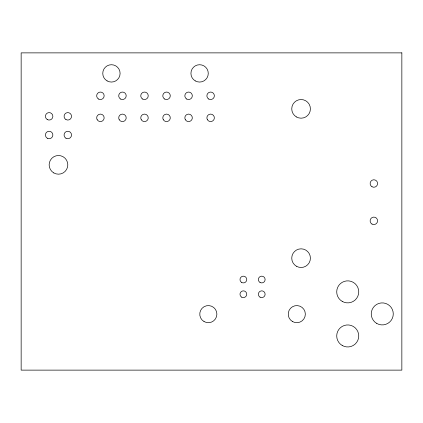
<?xml version="1.0" encoding="UTF-8"?>
<svg xmlns="http://www.w3.org/2000/svg" width="423" height="423" viewBox="0 0 423 423"><rect width="100%" height="100%" fill="white"/><g stroke="black" fill="none" stroke-linecap="round" stroke-linejoin="round"><path stroke-width="0.63" d="M401.85 52.875L21.15 52.875L21.15 370.125L401.85 370.125L401.85 52.875M342.223 345.485A11.014 11.014 0 0 0 358.746 335.947A11.014 11.014 0 0 0 342.223 326.408A11.014 11.014 0 0 0 342.223 345.485M296.412 116.944A9.332 9.332 0 0 0 310.408 108.859A9.332 9.332 0 0 0 296.412 100.78A9.332 9.332 0 0 0 296.412 116.944M53.806 172.928A9.332 9.332 0 0 0 67.807 164.843A9.332 9.332 0 0 0 53.806 156.764A9.332 9.332 0 0 0 53.806 172.928M296.412 266.236A9.332 9.332 0 0 0 310.408 258.157A9.332 9.332 0 0 0 296.412 250.072A9.332 9.332 0 0 0 296.412 266.236M195.262 80.899A8.671 8.671 0 0 0 208.269 73.391A8.671 8.671 0 0 0 195.262 65.882A8.671 8.671 0 0 0 195.262 80.899M107.098 80.899A8.671 8.671 0 0 0 120.1 73.391A8.671 8.671 0 0 0 107.098 65.882A8.671 8.671 0 0 0 107.098 80.899M371.991 186.739A3.733 3.733 0 0 0 377.591 183.508A3.733 3.733 0 0 0 371.991 180.277A3.733 3.733 0 0 0 371.991 186.739M371.991 224.063A3.733 3.733 0 0 0 377.591 220.832A3.733 3.733 0 0 0 371.991 217.596A3.733 3.733 0 0 0 371.991 224.063M65.94 138.221A3.733 3.733 0 0 0 71.535 134.985A3.733 3.733 0 0 0 65.94 131.754A3.733 3.733 0 0 0 65.94 138.221M65.94 119.556A3.733 3.733 0 0 0 71.535 116.325A3.733 3.733 0 0 0 65.94 113.094A3.733 3.733 0 0 0 65.94 119.556M376.756 323.442A11.014 11.014 0 0 0 393.274 313.903A11.014 11.014 0 0 0 376.756 304.364A11.014 11.014 0 0 0 376.756 323.442M342.223 301.403A11.014 11.014 0 0 0 358.746 291.865A11.014 11.014 0 0 0 342.223 282.326A11.014 11.014 0 0 0 342.223 301.403M260.05 282.464A3.379 3.379 0 0 0 265.121 279.534A3.379 3.379 0 0 0 260.05 276.61A3.379 3.379 0 0 0 260.05 282.464M241.681 282.464A3.379 3.379 0 0 0 246.752 279.534A3.379 3.379 0 0 0 241.681 276.61A3.379 3.379 0 0 0 241.681 282.464M241.681 297.158A3.379 3.379 0 0 0 246.752 294.228A3.379 3.379 0 0 0 241.681 291.304A3.379 3.379 0 0 0 241.681 297.158M260.05 297.158A3.379 3.379 0 0 0 265.121 294.228A3.379 3.379 0 0 0 260.05 291.304A3.379 3.379 0 0 0 260.05 297.158M204.045 321.554A8.56 8.56 0 0 0 216.888 314.141A8.56 8.56 0 0 0 204.045 306.728A8.56 8.56 0 0 0 204.045 321.554M292.505 321.554A8.56 8.56 0 0 0 305.343 314.141A8.56 8.56 0 0 0 292.505 306.728A8.56 8.56 0 0 0 292.505 321.554M208.745 99.04A3.749 3.749 0 0 0 214.366 95.799A3.749 3.749 0 0 0 208.745 92.552A3.749 3.749 0 0 0 208.745 99.04M186.702 99.04A3.749 3.749 0 0 0 192.322 95.799A3.749 3.749 0 0 0 186.702 92.552A3.749 3.749 0 0 0 186.702 99.04M164.663 99.04A3.749 3.749 0 0 0 170.284 95.799A3.749 3.749 0 0 0 164.663 92.552A3.749 3.749 0 0 0 164.663 99.04M142.62 99.04A3.749 3.749 0 0 0 148.24 95.799A3.749 3.749 0 0 0 142.62 92.552A3.749 3.749 0 0 0 142.62 99.04M120.581 99.04A3.749 3.749 0 0 0 126.202 95.799A3.749 3.749 0 0 0 120.581 92.552A3.749 3.749 0 0 0 120.581 99.04M98.538 99.04A3.749 3.749 0 0 0 104.158 95.799A3.749 3.749 0 0 0 98.538 92.552A3.749 3.749 0 0 0 98.538 99.04M207.376 119.714A3.749 3.749 0 0 0 213.864 119.714A3.749 3.749 0 0 0 210.617 114.094A3.749 3.749 0 0 0 207.376 119.714M185.332 119.714A3.749 3.749 0 0 0 191.82 119.714A3.749 3.749 0 0 0 188.579 114.094A3.749 3.749 0 0 0 185.332 119.714M163.289 119.714A3.749 3.749 0 0 0 169.782 119.714A3.749 3.749 0 0 0 166.535 114.094A3.749 3.749 0 0 0 163.289 119.714M141.25 119.714A3.749 3.749 0 0 0 147.738 119.714A3.749 3.749 0 0 0 144.492 114.094A3.749 3.749 0 0 0 141.25 119.714M119.207 119.714A3.749 3.749 0 0 0 125.7 119.714A3.749 3.749 0 0 0 122.453 114.094A3.749 3.749 0 0 0 119.207 119.714M97.168 119.714A3.749 3.749 0 0 0 103.656 119.714A3.749 3.749 0 0 0 100.41 114.094A3.749 3.749 0 0 0 97.168 119.714M47.276 138.221A3.733 3.733 0 0 0 52.875 134.985A3.733 3.733 0 0 0 47.276 131.754A3.733 3.733 0 0 0 47.276 138.221M47.276 119.556A3.733 3.733 0 0 0 52.875 116.325A3.733 3.733 0 0 0 47.276 113.094A3.733 3.733 0 0 0 47.276 119.556"/></g></svg>
